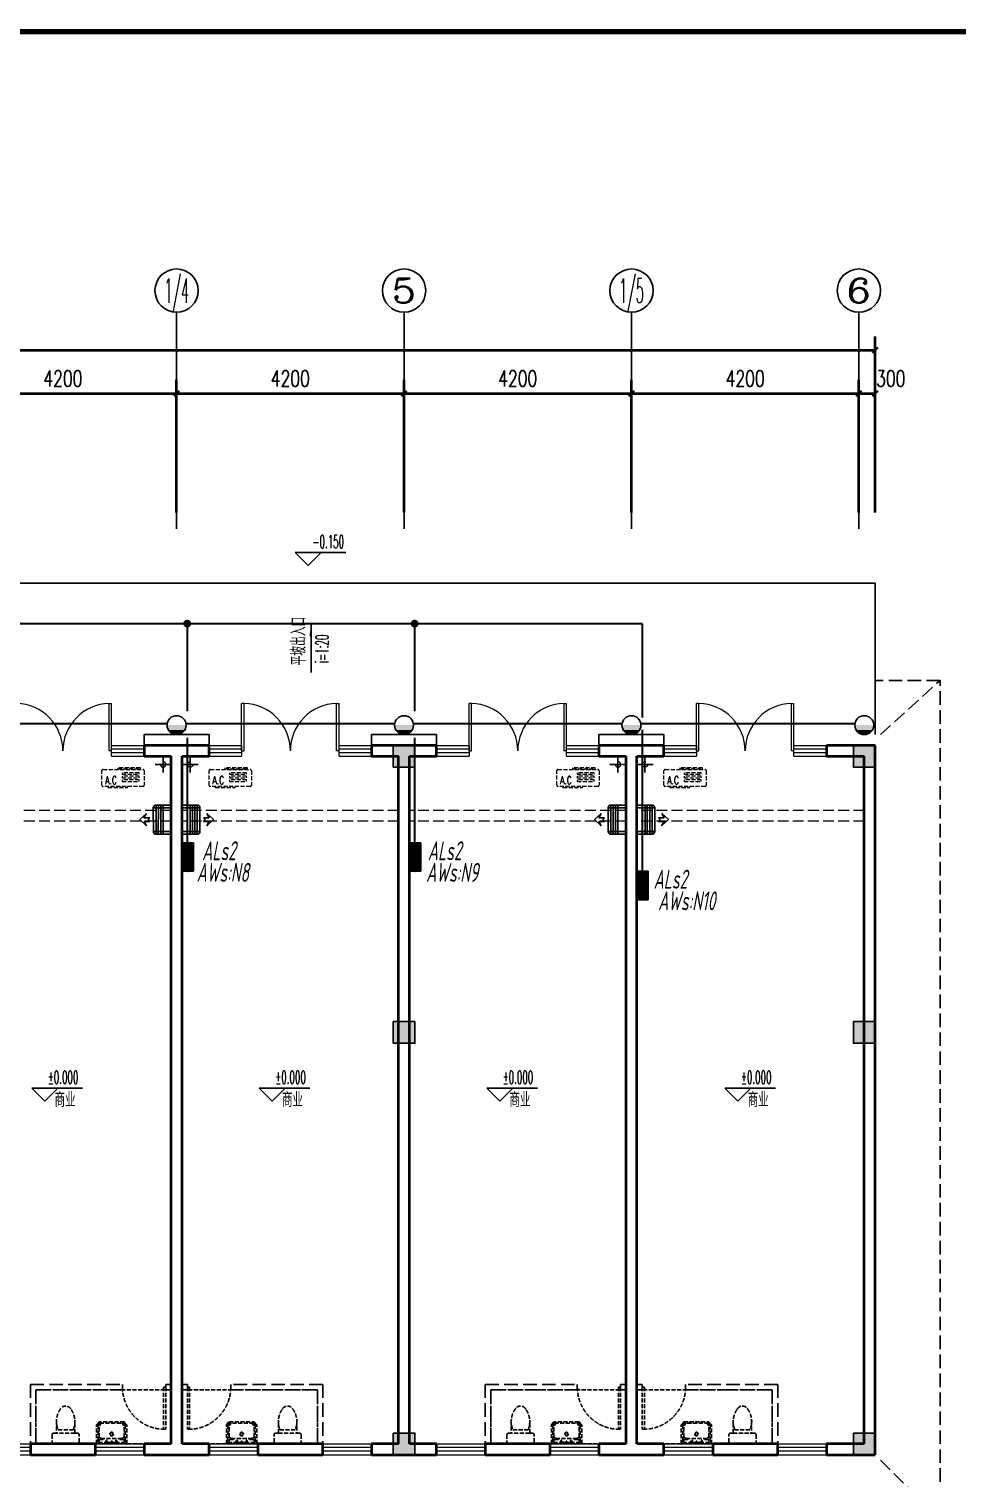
# Model space of a CAD drawing. Extents: x 679383 to 1725648, y -4158549 to 860327.
# Drawn here: x 781990 to 799128, y -2187445 to -2160683 of the extents above; entities that cross this region are included whole.
import ezdxf
from ezdxf.enums import TextEntityAlignment as Align

# ---------------------------------------------------------------- set-up
doc = ezdxf.new("R2010")
doc.units = 0
doc.header["$LTSCALE"] = 1000
doc.header["$MEASUREMENT"] = 0
doc.linetypes.add('__DASH', pattern=[0.35, 0.25, -0.1])
doc.linetypes.add('DASH', pattern=[0.35, 0.25, -0.1])
doc.layers.get('Defpoints').update_dxf_attribs({"color": 8})
for name, color, linetype in [('00-300mm尺寸保温石材一体板外包', 8, 'Continuous'), ('A-AC', 8, 'Continuous'), ('A-EQPM-MECH', 8, 'Continuous'), ('AXIS', 8, 'Continuous'), ('AXIS_TEXT', 8, 'Continuous'), ('C-AXIS(轴号)', 8, 'Continuous'), ('C-AXIS-T(字)', 8, 'Continuous'), ('DIM-照明', 3, 'Continuous'), ('DIM_ELEV', 8, 'Continuous'), ('DIM_SYMB', 8, 'Continuous'), ('EQUIP-照明', 3, 'Continuous'), ('EQUIP-箱柜', 3, 'Continuous'), ('PUB_TEXT', 8, 'Continuous'), ('S-COLU-HATCH', 8, 'Continuous'), ('S-COLU-LINE1', 8, 'Continuous'), ('WIRE-照明', 2, 'Continuous'), ('卫生间', 8, 'Continuous'), ('图框', 140, 'Continuous'), ('机电标识类', 8, 'Continuous')]:
    doc.layers.add(name, color=color, linetype=linetype)
for name, color, linetype, lineweight in [('WALL', 8, 'Continuous', 40), ('WINDOW', 8, 'Continuous', 15), ('平面-看线', 8, 'Continuous', 15), ('平面-空调预留孔', 8, 'Continuous', 15), ('空调', 8, 'Continuous', 13)]:
    doc.layers.add(name, color=color, linetype=linetype, lineweight=lineweight)
doc.layers.add('审核', color=1, linetype='Continuous', plot=False)
doc.styles.add('_TCH_AXIS', font='COMPLEX', dxfattribs={"bigfont": 'GBCBIG'})
doc.styles.add('_TCH_DIM', font='SIMPLEX.shx', dxfattribs={"width": 0.7, "bigfont": 'GBCBIG.shx'})
doc.styles.add('_TCH_DIM_T3', font='SIMPLEX', dxfattribs={"width": 0.705882, "bigfont": 'GBCBIG'})
doc.styles.add('_TCH_LABEL', font='simhei.ttf')
doc.styles.add('COMPLEX', font='COMPLEX')
doc.styles.add('HZTXT', font='gbeitc.shx', dxfattribs={"width": 0.8, "height": 400, "bigfont": 'hztxt.shx'})
doc.styles.get("Standard").update_dxf_attribs({"font": 'gbenor.shx', "bigfont": 'gbcbig.shx'})
doc.dimstyles.new('_TCH_ARCH&&100', dxfattribs={"dimtxt": 297.5, "dimasz": 100, "dimexe": 250, "dimexo": 300, "dimgap": 126.25, "dimtad": 1, "dimdec": 0, "dimzin": 0, "dimdsep": 46, "dimtxsty": '_TCH_DIM_T3', "dimblk": 'ARCHTICK', "dimcen": 0.09, "dimclrt": 7, "dimazin": 2, "dimtfac": 1, "dimtdec": 0, "dimtix": 1, "dimtmove": 2, "dimatfit": 3, "dimfxl": 1, "dimtolj": 1, "dimtzin": 0, "dimarcsym": 0})

# ---------------------------------------------------------------- blocks, each defined once
blk = doc.blocks.new('jhyrhjytrht')
at = {"layer": '00-300mm尺寸保温石材一体板外包', "ltscale": 3}
blk.add_lwpolyline([(265849, -63775), (264649, -63775), (264649, -63975), (265849, -63975)], close=True, dxfattribs=at)
blk = doc.blocks.new('QER5Y5WE3')
for p, q in [((-194, 188), (-1, 388)), ((72, 389), (-156, 153)), ((292, -73), (-90, 296)), ((321, -43), (-61, 326)), ((360, -17), (-29, 359)), ((389, 14), (0, 389)), ((72, 389), (387, 86)), ((236, 408), (404, 419)), ((326, 383), (236, 408)), ((326, 383), (253, 308)), ((297, 307), (253, 308)), ((299, 264), (297, 307)), ((372, 340), (299, 264)), ((399, 251), (372, 340)), ((399, 251), (404, 419)), ((194, -188), (-194, 188)), ((387, 86), (159, -151)), ((388, 13), (194, -188))]:
    blk.add_line(p, q)
for centre, start, end in [((36, 352), 46.0154, 136.0154), ((351, 49), 316.0154, 46.0154)]:
    blk.add_arc(centre, 51.3, start, end)
blk = doc.blocks.new('GSDFD')
at = {"layer": '机电标识类', "color": 250, "linetype": 'DASH', "ltscale": 400}
for p, q in [((14683876, 6457939), (14683876, 6458239)), ((14683726, 6458089), (14684026, 6458089))]:
    blk.add_line(p, q, dxfattribs=at)
at = {"layer": '空调', "color": 1, "linetype": 'DASH'}
blk.add_circle((14683876, 6458089), 50, dxfattribs=at)
blk = doc.blocks.new('gsergvr')
at = {"layer": '平面-空调预留孔', "linetype": 'DASH', "ltscale": 0.3}
for p, q in [((34075, 17176), (34075, 17166)), ((34085, 17156), (34438, 17156)), ((34448, 17166), (34448, 17176))]:
    blk.add_line(p, q, dxfattribs=at)
blk.add_lwpolyline([(34729, 17176), (33989, 17176, -0.414214), (33969, 17196), (33969, 17466, -0.414214), (33989, 17486), (34729, 17486, -0.414214), (34749, 17466), (34749, 17196, -0.414214)], format="xyb", close=True, dxfattribs=at)
for points in [[(34679, 17515), (34260, 17515), (34260, 17500), (34679, 17500)], [(34658, 17428), (34343, 17428), (34343, 17399), (34658, 17399)], [(34658, 17362), (34343, 17362), (34343, 17333), (34658, 17333)], [(34658, 17296), (34343, 17296), (34343, 17267), (34658, 17267)]]:
    blk.add_lwpolyline(points, close=True, dxfattribs=at)
for centre, start, end in [((34085, 17166), 180, 270), ((34438, 17166), 270, 0)]:
    blk.add_arc(centre, 10, start, end, dxfattribs=at)
at = {"layer": '平面-空调预留孔', "linetype": 'DASH', "ltscale": 0.3, "style": '_TCH_DIM', "width": 0.705882}
blk.add_text('A.C', height=146.9, dxfattribs=at).set_placement((34028, 17216))
blk = doc.blocks.new('1241241')
at = {"layer": '审核', "color": 251, "linetype": '__DASH'}
for p, q in [((1100, 2600), (0, 2600)), ((0, 2500), (0, 2600)), ((1000, 2500), (0, 2500)), ((1000, 2500), (1000, 900)), ((1100, 2600), (1100, 900)), ((1100, 900), (1000, 900)), ((1000, 100), (1000, 100)), ((1100, 100), (1000, 100)), ((1100, 100), (1000, 100)), ((1000, 100), (1000, 0)), ((1100, 100), (1000, 100)), ((1100, 0), (1000, 0)), ((1100, 100), (1100, 100)), ((1100, 100), (1100, 0))]:
    blk.add_line(p, q, dxfattribs=at)
at = {"layer": '审核', "color": 251, "linetype": '__DASH', "ltscale": 0.3}
for p, q in [((0, 2170), (0, 1730)), ((170, 2200), (30, 2200)), ((200, 2119), (200, 2170)), ((200, 1780), (200, 2119)), ((430, 2119), (200, 2119)), ((260, 2089), (260, 1810)), ((30, 1700), (170, 1700)), ((200, 1730), (200, 1780)), ((200, 1780), (430, 1780)), ((0, 1379), (350, 1379)), ((0, 819), (0, 1379)), ((349, 1351), (26, 1351)), ((26, 848), (26, 1351)), ((51, 1379), (51, 1352)), ((123, 1380), (123, 1352)), ((381, 1321), (349, 1351)), ((350, 1379), (410, 1329)), ((26, 1331), (79, 1331)), ((26, 1010), (26, 1190)), ((26, 1100), (26, 1010)), ((79, 1331), (79, 1253)), ((84, 1248), (100, 1248)), ((100, 909), (100, 1289)), ((101, 1291), (127, 1331)), ((127, 1331), (335, 1331)), ((335, 1331), (381, 1290)), ((381, 1321), (381, 878)), ((410, 869), (410, 1329)), ((0, 819), (350, 819)), ((26, 868), (79, 868)), ((349, 848), (26, 848)), ((51, 822), (51, 848)), ((79, 868), (79, 945)), ((84, 950), (100, 950)), ((100, 909), (127, 868)), ((123, 820), (123, 848)), ((127, 868), (335, 868)), ((335, 868), (381, 909)), ((381, 878), (349, 848)), ((350, 819), (410, 869)), ((1100, 900), (1000, 900)), ((270, 100), (270, 140)), ((1050, 140), (270, 140)), ((1050, 100), (270, 100)), ((1100, 100), (1000, 100)), ((1050, 100), (1050, 140))]:
    blk.add_line(p, q, dxfattribs=at)
blk.add_lwpolyline([(1000, 0), (0, 0), (0, 2500), (1000, 2500)], close=True, dxfattribs=at)
for centre, radius in [((44, 1100), 8), ((54, 1190), 15), ((182, 1100), 33.1), ((182, 1100), 24.9), ((56, 1010), 15)]:
    blk.add_circle(centre, radius, dxfattribs=at)
for centre, radius, start, end in [((30, 2170), 30, 90, 180), ((170, 2170), 30, 0, 90), ((413, 1722), 398, 53.3619, 112.5495), ((590, 1950), 110, 303.4509, 56.5491), ((30, 1730), 30, 180, 270), ((170, 1730), 30, 270, 0), ((413, 2177), 398, 247.4505, 306.6381), ((84, 1253), 5, 180, 270), ((105, 1289), 5, 147.2444, 180), ((84, 945), 5, 90, 180), ((1050, 120), 780, 90, 178.5307)]:
    blk.add_arc(centre, radius, start, end, dxfattribs=at)
blk = doc.blocks.new('1243123421321')
at = {"layer": 'S-COLU-HATCH'}
h = blk.add_hatch(color=256, dxfattribs=at)
h.dxf.hatch_style = 1
h.paths.add_polyline_path([(-8900, 13100), (-8500, 13100), (-8500, 12700), (-8900, 12700)])
h = blk.add_hatch(color=256, dxfattribs=at)
h.dxf.hatch_style = 1
h.paths.add_polyline_path([(-400, 13100), (0, 13100), (0, 12700), (-400, 12700)])
h = blk.add_hatch(color=256, dxfattribs=at)
h.dxf.hatch_style = 1
h.paths.add_polyline_path([(-8900, 8000), (-8500, 8000), (-8500, 7600), (-8900, 7600)])
h = blk.add_hatch(color=256, dxfattribs=at)
h.dxf.hatch_style = 1
h.paths.add_polyline_path([(-400, 8000), (0, 8000), (0, 7600), (-400, 7600)])
h = blk.add_hatch(color=256, dxfattribs=at)
h.dxf.hatch_style = 1
h.paths.add_polyline_path([(-8900, 400), (-8500, 400), (-8500, 0), (-8900, 0)])
h = blk.add_hatch(color=256, dxfattribs=at)
h.dxf.hatch_style = 1
h.paths.add_polyline_path([(-400, 400), (0, 400), (0, 0), (-400, 0)])
at = {"layer": 'S-COLU-LINE1'}
for points in [[(-8900, 13100), (-8500, 13100), (-8500, 12700), (-8900, 12700)], [(-400, 13100), (0, 13100), (0, 12700), (-400, 12700)], [(-8900, 8000), (-8500, 8000), (-8500, 7600), (-8900, 7600)], [(-400, 8000), (0, 8000), (0, 7600), (-400, 7600)], [(-8900, 400), (-8500, 400), (-8500, 0), (-8900, 0)], [(-400, 400), (0, 400), (0, 0), (-400, 0)]]:
    blk.add_lwpolyline(points, close=True, dxfattribs=at)
blk = doc.blocks.new('_ArchTick')
at = {"color": 0, "linetype": 'ByBlock', "const_width": 0.4}
blk.add_lwpolyline([(-0.5, -0.5), (0.5, 0.5)], dxfattribs=at)
blk = doc.blocks.new('*D46')
at = {"layer": 'AXIS', "color": 0, "lineweight": -2, "transparency": 16777216}
for p, q in [((1807172, 1161837), (1807172, 1165087)), ((1849972, 1161837), (1849972, 1165087)), ((1807172, 1164837), (1849972, 1164837))]:
    blk.add_line(p, q, dxfattribs=at)
at = {"layer": 'Defpoints', "color": 0, "transparency": 16777216}
for p in [(1849972, 1164837), (1807172, 1161537), (1849972, 1161537)]:
    blk.add_point(p, dxfattribs=at)
at = {"layer": 'AXIS', "color": 0, "lineweight": -2, "transparency": 16777216, "xscale": 100, "yscale": 100, "zscale": 100, "rotation": 180}
blk.add_blockref('_ArchTick', (1807172, 1164837), dxfattribs=at)
at = {"layer": 'AXIS', "color": 0, "lineweight": -2, "transparency": 16777216, "xscale": 100, "yscale": 100, "zscale": 100}
blk.add_blockref('_ArchTick', (1849972, 1164837), dxfattribs=at)
at = {"layer": 'AXIS', "color": 7, "transparency": 16777216, "insert": (1828572, 1165112), "char_height": 297.5, "attachment_point": 5, "style": '_TCH_DIM_T3'}
blk.add_mtext('\\A1;42800', dxfattribs=at)
blk = doc.blocks.new('*D38')
at = {"layer": 'AXIS', "color": 0, "lineweight": -2, "transparency": 16777216}
for p, q in [((1832872, 1161837), (1832872, 1164287)), ((1837072, 1161837), (1837072, 1164287)), ((1832872, 1164037), (1837072, 1164037))]:
    blk.add_line(p, q, dxfattribs=at)
at = {"layer": 'Defpoints', "color": 0, "transparency": 16777216}
for p in [(1837072, 1164037), (1832872, 1161537), (1837072, 1161537)]:
    blk.add_point(p, dxfattribs=at)
at = {"layer": 'AXIS', "color": 0, "lineweight": -2, "transparency": 16777216, "xscale": 100, "yscale": 100, "zscale": 100, "rotation": 180}
blk.add_blockref('_ArchTick', (1832872, 1164037), dxfattribs=at)
at = {"layer": 'AXIS', "color": 0, "lineweight": -2, "transparency": 16777216, "xscale": 100, "yscale": 100, "zscale": 100}
blk.add_blockref('_ArchTick', (1837072, 1164037), dxfattribs=at)
at = {"layer": 'AXIS', "color": 7, "transparency": 16777216, "insert": (1834972, 1164312), "char_height": 297.5, "attachment_point": 5, "style": '_TCH_DIM_T3'}
blk.add_mtext('\\A1;4200', dxfattribs=at)
blk = doc.blocks.new('*D37')
at = {"layer": 'AXIS', "color": 0, "lineweight": -2, "transparency": 16777216}
for p, q in [((1837072, 1161837), (1837072, 1164287)), ((1841272, 1161837), (1841272, 1164287)), ((1837072, 1164037), (1841272, 1164037))]:
    blk.add_line(p, q, dxfattribs=at)
at = {"layer": 'Defpoints', "color": 0, "transparency": 16777216}
for p in [(1841272, 1164037), (1837072, 1161537), (1841272, 1161537)]:
    blk.add_point(p, dxfattribs=at)
at = {"layer": 'AXIS', "color": 0, "lineweight": -2, "transparency": 16777216, "xscale": 100, "yscale": 100, "zscale": 100, "rotation": 180}
blk.add_blockref('_ArchTick', (1837072, 1164037), dxfattribs=at)
at = {"layer": 'AXIS', "color": 0, "lineweight": -2, "transparency": 16777216, "xscale": 100, "yscale": 100, "zscale": 100}
blk.add_blockref('_ArchTick', (1841272, 1164037), dxfattribs=at)
at = {"layer": 'AXIS', "color": 7, "transparency": 16777216, "insert": (1839172, 1164312), "char_height": 297.5, "attachment_point": 5, "style": '_TCH_DIM_T3'}
blk.add_mtext('\\A1;4200', dxfattribs=at)
blk = doc.blocks.new('*D36')
at = {"layer": 'AXIS', "color": 0, "lineweight": -2, "transparency": 16777216}
for p, q in [((1841272, 1161837), (1841272, 1164287)), ((1845472, 1161837), (1845472, 1164287)), ((1841272, 1164037), (1845472, 1164037))]:
    blk.add_line(p, q, dxfattribs=at)
at = {"layer": 'Defpoints', "color": 0, "transparency": 16777216}
for p in [(1845472, 1164037), (1841272, 1161537), (1845472, 1161537)]:
    blk.add_point(p, dxfattribs=at)
at = {"layer": 'AXIS', "color": 0, "lineweight": -2, "transparency": 16777216, "xscale": 100, "yscale": 100, "zscale": 100, "rotation": 180}
blk.add_blockref('_ArchTick', (1841272, 1164037), dxfattribs=at)
at = {"layer": 'AXIS', "color": 0, "lineweight": -2, "transparency": 16777216, "xscale": 100, "yscale": 100, "zscale": 100}
blk.add_blockref('_ArchTick', (1845472, 1164037), dxfattribs=at)
at = {"layer": 'AXIS', "color": 7, "transparency": 16777216, "insert": (1843372, 1164312), "char_height": 297.5, "attachment_point": 5, "style": '_TCH_DIM_T3'}
blk.add_mtext('\\A1;4200', dxfattribs=at)
blk = doc.blocks.new('*D35')
at = {"layer": 'AXIS', "color": 0, "lineweight": -2, "transparency": 16777216}
for p, q in [((1845472, 1161837), (1845472, 1164287)), ((1849672, 1161837), (1849672, 1164287)), ((1845472, 1164037), (1849672, 1164037))]:
    blk.add_line(p, q, dxfattribs=at)
at = {"layer": 'Defpoints', "color": 0, "transparency": 16777216}
for p in [(1849672, 1164037), (1845472, 1161537), (1849672, 1161537)]:
    blk.add_point(p, dxfattribs=at)
at = {"layer": 'AXIS', "color": 0, "lineweight": -2, "transparency": 16777216, "xscale": 100, "yscale": 100, "zscale": 100, "rotation": 180}
blk.add_blockref('_ArchTick', (1845472, 1164037), dxfattribs=at)
at = {"layer": 'AXIS', "color": 0, "lineweight": -2, "transparency": 16777216, "xscale": 100, "yscale": 100, "zscale": 100}
blk.add_blockref('_ArchTick', (1849672, 1164037), dxfattribs=at)
at = {"layer": 'AXIS', "color": 7, "transparency": 16777216, "insert": (1847572, 1164312), "char_height": 297.5, "attachment_point": 5, "style": '_TCH_DIM_T3'}
blk.add_mtext('\\A1;4200', dxfattribs=at)
blk = doc.blocks.new('*D34')
at = {"layer": 'AXIS', "color": 0, "lineweight": -2, "transparency": 16777216}
for p, q in [((1849672, 1161837), (1849672, 1164287)), ((1849972, 1161837), (1849972, 1164287)), ((1849672, 1164037), (1849972, 1164037))]:
    blk.add_line(p, q, dxfattribs=at)
at = {"layer": 'Defpoints', "color": 0, "transparency": 16777216}
for p in [(1849972, 1164037), (1849672, 1161537), (1849972, 1161537)]:
    blk.add_point(p, dxfattribs=at)
at = {"layer": 'AXIS', "color": 0, "lineweight": -2, "transparency": 16777216, "xscale": 100, "yscale": 100, "zscale": 100, "rotation": 180}
blk.add_blockref('_ArchTick', (1849672, 1164037), dxfattribs=at)
at = {"layer": 'AXIS', "color": 0, "lineweight": -2, "transparency": 16777216, "xscale": 100, "yscale": 100, "zscale": 100}
blk.add_blockref('_ArchTick', (1849972, 1164037), dxfattribs=at)
at = {"layer": 'AXIS', "color": 7, "transparency": 16777216, "insert": (1850261, 1164312), "char_height": 297.5, "attachment_point": 5, "style": '_TCH_DIM_T3'}
blk.add_mtext('\\A1;300', dxfattribs=at)
blk = doc.blocks.new('$DorLib2D$00000002')
for p, q in [((-0.5, 0), (-0.5, 0.4875)), ((-0.475, 0.4875), (-0.5, 0.4875)), ((-0.475, 0), (-0.475, 0.4875)), ((0.475, 0), (0.475, 0.4875)), ((0.475, 0.4875), (0.5, 0.4875)), ((0.5, 0), (0.5, 0.4875)), ((-0.5, 0), (-0.475, 0)), ((0.5, 0), (0.475, 0))]:
    blk.add_line(p, q)
at = {"lineweight": 13}
for centre, start, end in [((-0.4875, 0), 0, 88.53072), ((0.4875, 0), 91.46928, 180)]:
    blk.add_arc(centre, 0.4875, start, end, dxfattribs=at)
blk = doc.blocks.new('$WINLIB2D$00000001')
at = {"color": 0}
for points in [[(-0.5, 0.5), (-0.5, -0.5)], [(-0.5, 0.5), (0.5, 0.5)], [(0.5, -0.5), (0.5, 0.5)], [(0.5, 0.167), (-0.5, 0.167)], [(0.5, -0.167), (-0.5, -0.167)], [(-0.5, -0.5), (0.5, -0.5)]]:
    blk.add_lwpolyline(points, dxfattribs=at)
blk = doc.blocks.new('_AXISO')
blk.add_circle((0, 0), 0.5)
at = {"layer": 'AXIS_TEXT', "style": 'COMPLEX', "width": 1.041667}
blk.add_attdef('A', text='', height=0.56, dxfattribs=at).set_placement((-0.25, -0.28), (0.25, -0.28), align=Align.FIT)
blk = doc.blocks.new('*X77')
at = {"color": 0}
for p, q in [((-250, 33), (-83, 200)), ((-250, 68), (-118, 200)), ((-250, 104), (-154, 200)), ((-250, 139), (-189, 200)), ((-250, 174), (-224, 200)), ((-247, 0), (-47, 200)), ((-212, 0), (-12, 200)), ((-177, 0), (23, 200)), ((-141, 0), (59, 200)), ((-106, 0), (94, 200)), ((-71, 0), (129, 200)), ((-35, 0), (165, 200)), ((0, 0), (200, 200)), ((35, 0), (235, 200)), ((71, 0), (250, 179)), ((106, 0), (250, 144)), ((141, 0), (250, 109)), ((177, 0), (250, 73)), ((212, 0), (250, 38)), ((247, 0), (250, 3))]:
    blk.add_line(p, q, dxfattribs=at)
blk = doc.blocks.new('$equip$00001421')
for p, q in [((0.75, 0.6), (-0.75, 0.6)), ((-0.75, 0.6), (-0.75, 0)), ((-0.75, 0), (0.75, 0)), ((0.75, 0), (0.75, 0.6))]:
    blk.add_line(p, q)
at = {"const_width": 0.6}
blk.add_lwpolyline([(-0.75, 0.3), (0.75, 0.3)], dxfattribs=at)
for p in [(-0.75, 0.3), (0, 0.6), (0, 0), (0.75, 0.3)]:
    blk.add_point(p)
at = {"xscale": 0.00300000000061118, "yscale": 0.00300000000061118, "zscale": 0.00300000000061118}
blk.add_blockref('*X77', (0, 0), dxfattribs=at)
at = {"style": '_TCH_LABEL', "flags": 9}
blk.add_attdef('A', (0, 0), '', height=0.00002, dxfattribs=at)
blk = doc.blocks.new('$equip$00001151')
blk.add_circle((0, 0.5), 0.5)
for points in [[(0.433, 0.25), (-0.433, 0.25), (0.5, 0.5), (-0.5, 0.5)], [(0.25, 0.067), (-0.25, 0.067), (0.433, 0.25), (-0.433, 0.25)], [(0, 0), (0, 0), (0.25, 0.067), (-0.25, 0.067)]]:
    blk.add_solid(points)
at = {"flags": 9}
blk.add_attdef('A', (0, 0), '', height=0.00002, dxfattribs=at)
blk = doc.blocks.new('SADFASDGHH')
at = {"layer": 'DIM_SYMB'}
blk.add_hatch(color=8, dxfattribs=at).paths.add_polyline_path([(1839556.9, 1159791.8), (1839556.9, 1159551.8), (1839524.9, 1159551.8)])
at = {"layer": '00-300mm尺寸保温石材一体板外包', "color": 8, "ltscale": 3, "const_width": 0.001}
for points in [[(1849072.2, 1144436.9), (1849072.2, 1144336.9), (1850072.2, 1144336.9), (1850072.2, 1157536.9), (1850072.2, 1157736.9), (1849072.2, 1157736.9), (1849072.2, 1157536.9)], [(1834372.2, 1144436.9), (1834372.2, 1144336.9), (1835572.2, 1144336.9), (1835572.2, 1144436.9)], [(1836472.2, 1144436.9), (1836472.2, 1144336.9), (1837672.2, 1144336.9), (1837672.2, 1144436.9)], [(1838572.2, 1144436.9), (1838572.2, 1144336.9), (1839772.2, 1144336.9), (1839772.2, 1144436.9)], [(1840672.2, 1144436.9), (1840672.2, 1144336.9), (1841872.2, 1144336.9), (1841872.2, 1144436.9)], [(1842772.2, 1144436.9), (1842772.2, 1144336.9), (1843972.2, 1144336.9), (1843972.2, 1144436.9)], [(1844872.2, 1144436.9), (1844872.2, 1144336.9), (1846072.2, 1144336.9), (1846072.2, 1144436.9)], [(1846972.2, 1144436.9), (1846972.2, 1144336.9), (1848172.2, 1144336.9), (1848172.2, 1144436.9)]]:
    blk.add_lwpolyline(points, dxfattribs=at)
at = {"layer": 'A-EQPM-MECH', "color": 8}
blk.add_lwpolyline([(1807372.2, 1152736.9), (1807372.2, 1155536.9), (1829572.2, 1155536.9), (1829572.2, 1160536.9), (1849972.2, 1160536.9), (1849972.2, 1157736.9)], dxfattribs=at)
at = {"layer": 'C-AXIS(轴号)', "color": 8}
for p, q in [((1837072.2, 1161536.9), (1837072.2, 1165536.9)), ((1841272.2, 1161536.9), (1841272.2, 1165536.9)), ((1845472.2, 1161536.9), (1845472.2, 1165536.9)), ((1849672.2, 1161536.9), (1849672.2, 1165536.9))]:
    blk.add_line(p, q, dxfattribs=at)
at = {"layer": 'DIM_ELEV', "color": 8}
for p, q in [((1839502.6, 1160861.9), (1839262.6, 1161101.9)), ((1839262.6, 1161101.9), (1840197.9, 1161101.9)), ((1839502.6, 1160861.9), (1839742.6, 1161101.9)), ((1834638.5, 1150969.8), (1834398.5, 1151209.8)), ((1834398.5, 1151209.8), (1835333.8, 1151209.8)), ((1834638.5, 1150969.8), (1834878.5, 1151209.8)), ((1838838.5, 1150969.8), (1838598.5, 1151209.8)), ((1838598.5, 1151209.8), (1839533.8, 1151209.8)), ((1838838.5, 1150969.8), (1839078.5, 1151209.8)), ((1843038.5, 1150969.8), (1842798.5, 1151209.8)), ((1842798.5, 1151209.8), (1843733.8, 1151209.8)), ((1843038.5, 1150969.8), (1843278.5, 1151209.8)), ((1847438.5, 1150969.8), (1847198.5, 1151209.8)), ((1847198.5, 1151209.8), (1848133.8, 1151209.8)), ((1847438.5, 1150969.8), (1847678.5, 1151209.8))]:
    blk.add_line(p, q, dxfattribs=at)
at = {"layer": 'DIM_SYMB', "color": 8}
blk.add_lwpolyline([(1839556.9, 1158883.6), (1839556.9, 1159791.8)], dxfattribs=at)
at = {"layer": 'WALL', "color": 8}
for p, q in [((1837072.2, 1157536.9), (1836472.2, 1157536.9)), ((1836472.2, 1157536.9), (1836472.2, 1157336.9)), ((1837672.2, 1157536.9), (1837072.2, 1157536.9)), ((1837672.2, 1157336.9), (1837672.2, 1157536.9)), ((1841272.2, 1157536.9), (1840672.2, 1157536.9)), ((1840672.2, 1157536.9), (1840672.2, 1157336.9)), ((1841872.2, 1157536.9), (1841272.2, 1157536.9)), ((1841872.2, 1157336.9), (1841872.2, 1157536.9)), ((1845472.2, 1157536.9), (1844872.2, 1157536.9)), ((1844872.2, 1157536.9), (1844872.2, 1157336.9)), ((1846072.2, 1157536.9), (1845472.2, 1157536.9)), ((1846072.2, 1157336.9), (1846072.2, 1157536.9)), ((1849972.2, 1157536.9), (1849072.2, 1157536.9)), ((1849072.2, 1157536.9), (1849072.2, 1157336.9)), ((1849972.2, 1144436.9), (1849972.2, 1157536.9)), ((1836472.2, 1157336.9), (1836972.2, 1157336.9)), ((1836972.2, 1144636.9), (1836972.2, 1157336.9)), ((1837172.2, 1144636.9), (1837172.2, 1157336.9)), ((1837172.2, 1157336.9), (1837672.2, 1157336.9)), ((1840672.2, 1157336.9), (1841172.2, 1157336.9)), ((1841172.2, 1144636.9), (1841172.2, 1157336.9)), ((1841372.2, 1144636.9), (1841372.2, 1157336.9)), ((1841372.2, 1157336.9), (1841872.2, 1157336.9)), ((1844872.2, 1157336.9), (1845372.2, 1157336.9)), ((1845372.2, 1144636.9), (1845372.2, 1157336.9)), ((1845572.2, 1144636.9), (1845572.2, 1157336.9)), ((1845572.2, 1157336.9), (1846072.2, 1157336.9)), ((1849072.2, 1157336.9), (1849772.2, 1157336.9)), ((1849772.2, 1144636.9), (1849772.2, 1157336.9)), ((1835572.2, 1144636.9), (1834372.2, 1144636.9)), ((1834372.2, 1144636.9), (1834372.2, 1144436.9)), ((1835572.2, 1144436.9), (1835572.2, 1144636.9)), ((1836972.2, 1144636.9), (1836472.2, 1144636.9)), ((1836472.2, 1144636.9), (1836472.2, 1144436.9)), ((1837672.2, 1144636.9), (1837172.2, 1144636.9)), ((1837672.2, 1144436.9), (1837672.2, 1144636.9)), ((1839772.2, 1144636.9), (1838572.2, 1144636.9)), ((1838572.2, 1144636.9), (1838572.2, 1144436.9)), ((1839772.2, 1144436.9), (1839772.2, 1144636.9)), ((1841172.2, 1144636.9), (1840672.2, 1144636.9)), ((1840672.2, 1144636.9), (1840672.2, 1144436.9)), ((1841872.2, 1144636.9), (1841372.2, 1144636.9)), ((1841872.2, 1144436.9), (1841872.2, 1144636.9)), ((1843972.2, 1144636.9), (1842772.2, 1144636.9)), ((1842772.2, 1144636.9), (1842772.2, 1144436.9)), ((1843972.2, 1144436.9), (1843972.2, 1144636.9)), ((1845372.2, 1144636.9), (1844872.2, 1144636.9)), ((1844872.2, 1144636.9), (1844872.2, 1144436.9)), ((1846072.2, 1144636.9), (1845572.2, 1144636.9)), ((1846072.2, 1144436.9), (1846072.2, 1144636.9)), ((1848172.2, 1144636.9), (1846972.2, 1144636.9)), ((1846972.2, 1144636.9), (1846972.2, 1144436.9)), ((1848172.2, 1144436.9), (1848172.2, 1144636.9)), ((1849772.2, 1144636.9), (1849072.2, 1144636.9)), ((1849072.2, 1144636.9), (1849072.2, 1144436.9)), ((1834372.2, 1144436.9), (1835572.2, 1144436.9)), ((1836472.2, 1144436.9), (1837072.2, 1144436.9)), ((1837072.2, 1144436.9), (1837672.2, 1144436.9)), ((1838572.2, 1144436.9), (1839772.2, 1144436.9)), ((1840672.2, 1144436.9), (1841272.2, 1144436.9)), ((1841272.2, 1144436.9), (1841872.2, 1144436.9)), ((1842772.2, 1144436.9), (1843972.2, 1144436.9)), ((1844872.2, 1144436.9), (1845472.2, 1144436.9)), ((1845472.2, 1144436.9), (1846072.2, 1144436.9)), ((1846972.2, 1144436.9), (1848172.2, 1144436.9)), ((1849072.2, 1144436.9), (1849972.2, 1144436.9))]:
    blk.add_line(p, q, dxfattribs=at)
at = {"layer": '卫生间', "color": 8, "linetype": 'DASH'}
for points in [[(1807372.2, 1153736.9), (1806172.2, 1153736.9), (1806172.2, 1143236.9), (1851172.2, 1143236.9), (1851172.2, 1158736.9), (1849972.2, 1158736.9)], [(1850072.2, 1157736.9), (1851172.2, 1158736.9)], [(1850072.2, 1144336.9), (1851172.2, 1143236.9)]]:
    blk.add_lwpolyline(points, dxfattribs=at)
at = {"layer": '平面-看线', "color": 8, "linetype": 'DASH', "ltscale": 0.8}
for points in [[(1836972.2, 1156337.4), (1832772.2, 1156337.4)], [(1836972.2, 1156137.4), (1832772.2, 1156137.4)], [(1841172.2, 1156337.4), (1837172.2, 1156337.4)], [(1841172.2, 1156137.4), (1837172.2, 1156137.4)], [(1845372.2, 1156337.4), (1841372.2, 1156337.4)], [(1845372.2, 1156137.4), (1841372.2, 1156137.4)], [(1849772.2, 1156337.4), (1845572.2, 1156337.4)], [(1849772.2, 1156137.4), (1845572.2, 1156137.4)]]:
    blk.add_lwpolyline(points, dxfattribs=at)
at = {"color": 8, "xscale": -1}
for p in [(16520698.9, -5300903), (16529098.9, -5300903)]:
    blk.add_blockref('GSDFD', p, dxfattribs=at)
at = {"color": 8}
for p in [(-12846554.4, -5300903), (-12838154.4, -5300903)]:
    blk.add_blockref('GSDFD', p, dxfattribs=at)
at = {"color": 8, "rotation": 90}
for p in [(1836972.2, 1144636.9), (1845372.2, 1144636.9)]:
    blk.add_blockref('1241241', p, dxfattribs=at)
at = {"color": 8, "xscale": -1, "rotation": 269.9999999999409}
for p in [(1837172.2, 1144636.9), (1845572.2, 1144636.9)]:
    blk.add_blockref('1241241', p, dxfattribs=at)
at = {"layer": '00-300mm尺寸保温石材一体板外包', "color": 8}
for p in [(1571823.5, 1221512.1), (1576023.5, 1221512.1), (1580223.5, 1221512.1)]:
    blk.add_blockref('jhyrhjytrht', p, dxfattribs=at)
at = {"layer": 'A-AC', "color": 8, "linetype": 'ByBlock', "rotation": 133.9846063388433}
for p in [(1836972.2, 1156166.9), (1845372.2, 1156166.9)]:
    blk.add_blockref('QER5Y5WE3', p, dxfattribs=at)
at = {"layer": 'A-AC', "color": 8, "linetype": 'ByBlock', "xscale": -1, "rotation": 226.0153936611567}
for p in [(1837172.2, 1156166.9), (1845572.2, 1156166.9)]:
    blk.add_blockref('QER5Y5WE3', p, dxfattribs=at)
at = {"layer": 'C-AXIS(轴号)', "color": 8}
ref = blk.add_blockref('_AXISO', (1837072.2, 1165936.9), dxfattribs=dict(at, xscale=800, yscale=800, zscale=800))
ref.add_attrib('A', '1/4', dxfattribs={"layer": 'C-AXIS-T(字)', "height": 452.55, "style": '_TCH_AXIS', "width": 0.396226}).set_placement((1836846, 1165710.6), (1837298.5, 1165710.6), align=Align.FIT)
ref = blk.add_blockref('_AXISO', (1841272.2, 1165936.9), dxfattribs=dict(at, xscale=800, yscale=800, zscale=800))
ref.add_attrib('A', '5', dxfattribs={"layer": 'C-AXIS-T(字)', "height": 452.5, "style": '_TCH_AXIS', "width": 1.5}).set_placement((1841046, 1165710.6), (1841498.5, 1165710.6), align=Align.FIT)
ref = blk.add_blockref('_AXISO', (1845472.2, 1165936.9), dxfattribs=dict(at, xscale=800, yscale=800, zscale=800))
ref.add_attrib('A', '1/5', dxfattribs={"layer": 'C-AXIS-T(字)', "height": 452.55, "style": '_TCH_AXIS', "width": 0.411765}).set_placement((1845246, 1165710.6), (1845698.5, 1165710.6), align=Align.FIT)
ref = blk.add_blockref('_AXISO', (1849672.2, 1165936.9), dxfattribs=dict(at, xscale=800, yscale=800, zscale=800))
ref.add_attrib('A', '6', dxfattribs={"layer": 'C-AXIS-T(字)', "height": 452.5, "style": '_TCH_AXIS', "width": 1.5}).set_placement((1849446, 1165710.6), (1849898.5, 1165710.6), align=Align.FIT)
at = {"layer": 'S-COLU-LINE1', "color": 8}
blk.add_blockref('1243123421321', (1849972.2, 1144436.9), dxfattribs=at)
at = {"layer": 'WINDOW', "color": 8}
for name, p, xscale, yscale, zscale in [('$DorLib2D$00000002', (1834972.2, 1157436.9), 1800, 1800, 1800), ('$DorLib2D$00000002', (1839172.2, 1157436.9), 1800, 1800, 1800), ('$DorLib2D$00000002', (1843372.2, 1157436.9), 1800, 1800, 1800), ('$DorLib2D$00000002', (1847572.2, 1157436.9), 1800, 1800, 1800), ('$WINLIB2D$00000001', (1836172.2, 1157436.9), 600, -200, 600), ('$WINLIB2D$00000001', (1837972.2, 1157436.9), 600, -200, 600), ('$WINLIB2D$00000001', (1840372.2, 1157436.9), 600, -200, 600), ('$WINLIB2D$00000001', (1842172.2, 1157436.9), 600, -200, 600), ('$WINLIB2D$00000001', (1844572.2, 1157436.9), 600, -200, 600), ('$WINLIB2D$00000001', (1846372.2, 1157436.9), 600, -200, 600), ('$WINLIB2D$00000001', (1848772.2, 1157436.9), 600, -200, 600), ('$WINLIB2D$00000001', (1833922.2, 1144536.9), 900, 200, 900), ('$WINLIB2D$00000001', (1836022.2, 1144536.9), 900, 200, 900), ('$WINLIB2D$00000001', (1838122.2, 1144536.9), 900, 200, 900), ('$WINLIB2D$00000001', (1840222.2, 1144536.9), 900, 200, 900), ('$WINLIB2D$00000001', (1842322.2, 1144536.9), 900, 200, 900), ('$WINLIB2D$00000001', (1844422.2, 1144536.9), 900, 200, 900), ('$WINLIB2D$00000001', (1846522.2, 1144536.9), 900, 200, 900), ('$WINLIB2D$00000001', (1848622.2, 1144536.9), 900, 200, 900)]:
    blk.add_blockref(name, p, dxfattribs=dict(at, xscale=xscale, yscale=yscale, zscale=zscale))
at = {"layer": '平面-空调预留孔', "color": 8}
for p in [(1801723.7, 1139605.7), (1803703.7, 1139605.7), (1810123.7, 1139605.7), (1812103.7, 1139605.7)]:
    blk.add_blockref('gsergvr', p, dxfattribs=at)
at = {"layer": 'PUB_TEXT', "color": 8, "style": '_TCH_DIM', "width": 0.494118}
for s, p in [('-0.150', (1839580.3, 1161182)), ('%%P0.000', (1834693.8, 1151289.9)), ('%%P0.000', (1838893.8, 1151289.9)), ('%%P0.000', (1843093.8, 1151289.9)), ('%%P0.000', (1847493.8, 1151289.9))]:
    blk.add_text(s, height=238, dxfattribs=at).set_placement(p)
at = {"layer": 'PUB_TEXT', "color": 8, "style": '_TCH_DIM'}
for s, height, width, p in [('平坡出入口', 270.07, 0.7, (1839458.9, 1159015.5)), ('i=1:20', 238, 0.494118, (1839875, 1159060.5))]:
    blk.add_text(s, height=height, rotation=90, dxfattribs=dict(at, width=width)).set_placement(p)
at = {"layer": 'PUB_TEXT', "color": 8}
for p in [(1834817.7, 1150858.2), (1839017.7, 1150858.2), (1843217.7, 1150858.2), (1847617.7, 1150858.2)]:
    blk.add_text('商业', height=270.07, dxfattribs=at).set_placement(p)
at = {"layer": 'AXIS', "color": 8}
for p1, p2, distance, picture, middle in [((1807172.2, 1161536.9), (1849972.2, 1161536.9), 3300, '*D46', (1828572.2, 1165111.9)), ((1832872.2, 1161536.9), (1837072.2, 1161536.9), 2500, '*D38', (1834972.2, 1164311.9)), ((1837072.2, 1161536.9), (1841272.2, 1161536.9), 2500, '*D37', (1839172.2, 1164311.9)), ((1841272.2, 1161536.9), (1845472.2, 1161536.9), 2500, '*D36', (1843372.2, 1164311.9)), ((1845472.2, 1161536.9), (1849672.2, 1161536.9), 2500, '*D35', (1847572.2, 1164311.9))]:
    dim = blk.add_aligned_dim(p1=p1, p2=p2, distance=distance, dimstyle='_TCH_ARCH&&100', dxfattribs=at)
    dim.commit()
    dim.dimension.update_dxf_attribs({"geometry": picture, "text_midpoint": middle})
dim = blk.add_linear_dim(base=(1849972.2, 1164036.9), p1=(1849672.2, 1161536.9), p2=(1849972.2, 1161536.9), angle=0, dimstyle='_TCH_ARCH&&100', dxfattribs=at)
dim.commit()
dim.dimension.update_dxf_attribs({"geometry": '*D34', "text_midpoint": (1850261.2, 1164311.9), "dimtype": 129})

msp = doc.modelspace()

# ---------------------------------------------------------------- linework, layer by layer
at = {"layer": 'DIM-照明', "color": 7, "const_width": 72}
for points in [[(784876, -2171665, 1), (784948, -2171665, 1)], [(789076, -2171665, 1), (789148, -2171665, 1)]]:
    msp.add_lwpolyline(points, format="xyb", close=True, dxfattribs=at)
at = {"layer": 'WIRE-照明', "const_width": 35}
for points in [[(780294, -2171665), (793318, -2171665)], [(784912, -2173282), (784912, -2171665)], [(789112, -2173282), (789112, -2171665)], [(793318, -2173400), (793318, -2171665)], [(780739, -2173512), (784543, -2173512)], [(784889, -2173512), (788743, -2173512)], [(789089, -2173512), (792943, -2173512)], [(793289, -2173512), (797243, -2173512)], [(784912, -2175713), (784912, -2173774)], [(789112, -2175713), (789112, -2173774)], [(793318, -2176238), (793318, -2173625)]]:
    msp.add_lwpolyline(points, dxfattribs=at)
at = {"layer": '图框', "const_width": 100}
msp.add_lwpolyline([(741395, -2200733), (812195, -2200733), (812195, -2160733), (741395, -2160733)], close=True, dxfattribs=at)

# ---------------------------------------------------------------- block references
at = {"layer": 'EQUIP-照明', "xscale": 350, "yscale": 350, "zscale": 350}
for p in [(784716, -2173715), (788916, -2173715), (793116, -2173715), (797416, -2173715)]:
    msp.add_blockref('$equip$00001151', p, dxfattribs=at)
at = {"layer": 'EQUIP-箱柜', "yscale": 350, "zscale": 350}
for p, xscale, rotation in [((785026, -2175976), 350, 90), ((789226, -2175976), 350, 90), ((793213, -2176501), -350, 270)]:
    msp.add_blockref('$equip$00001421', p, dxfattribs=dict(at, xscale=xscale, rotation=rotation))
at = {"layer": 'WALL'}
msp.add_blockref('SADFASDGHH', (-1052356, -3331452), dxfattribs=at)

# ---------------------------------------------------------------- texts
at = {"layer": 'DIM-照明', "color": 7, "style": 'HZTXT', "width": 0.7}
for p in [(785187, -2176035), (789355, -2176035), (793524, -2176560)]:
    msp.add_text('ALs2', height=350, dxfattribs=at).set_placement(p)
at = {"layer": 'DIM-照明', "style": 'HZTXT', "width": 0.7}
for s, p in [('AWs:N8', (785085, -2176434)), ('AWs:N9', (789324, -2176434)), ('AWs:N10', (793608, -2176959))]:
    msp.add_text(s, height=350, dxfattribs=at).set_placement(p)

doc.saveas('drawing.dxf')
